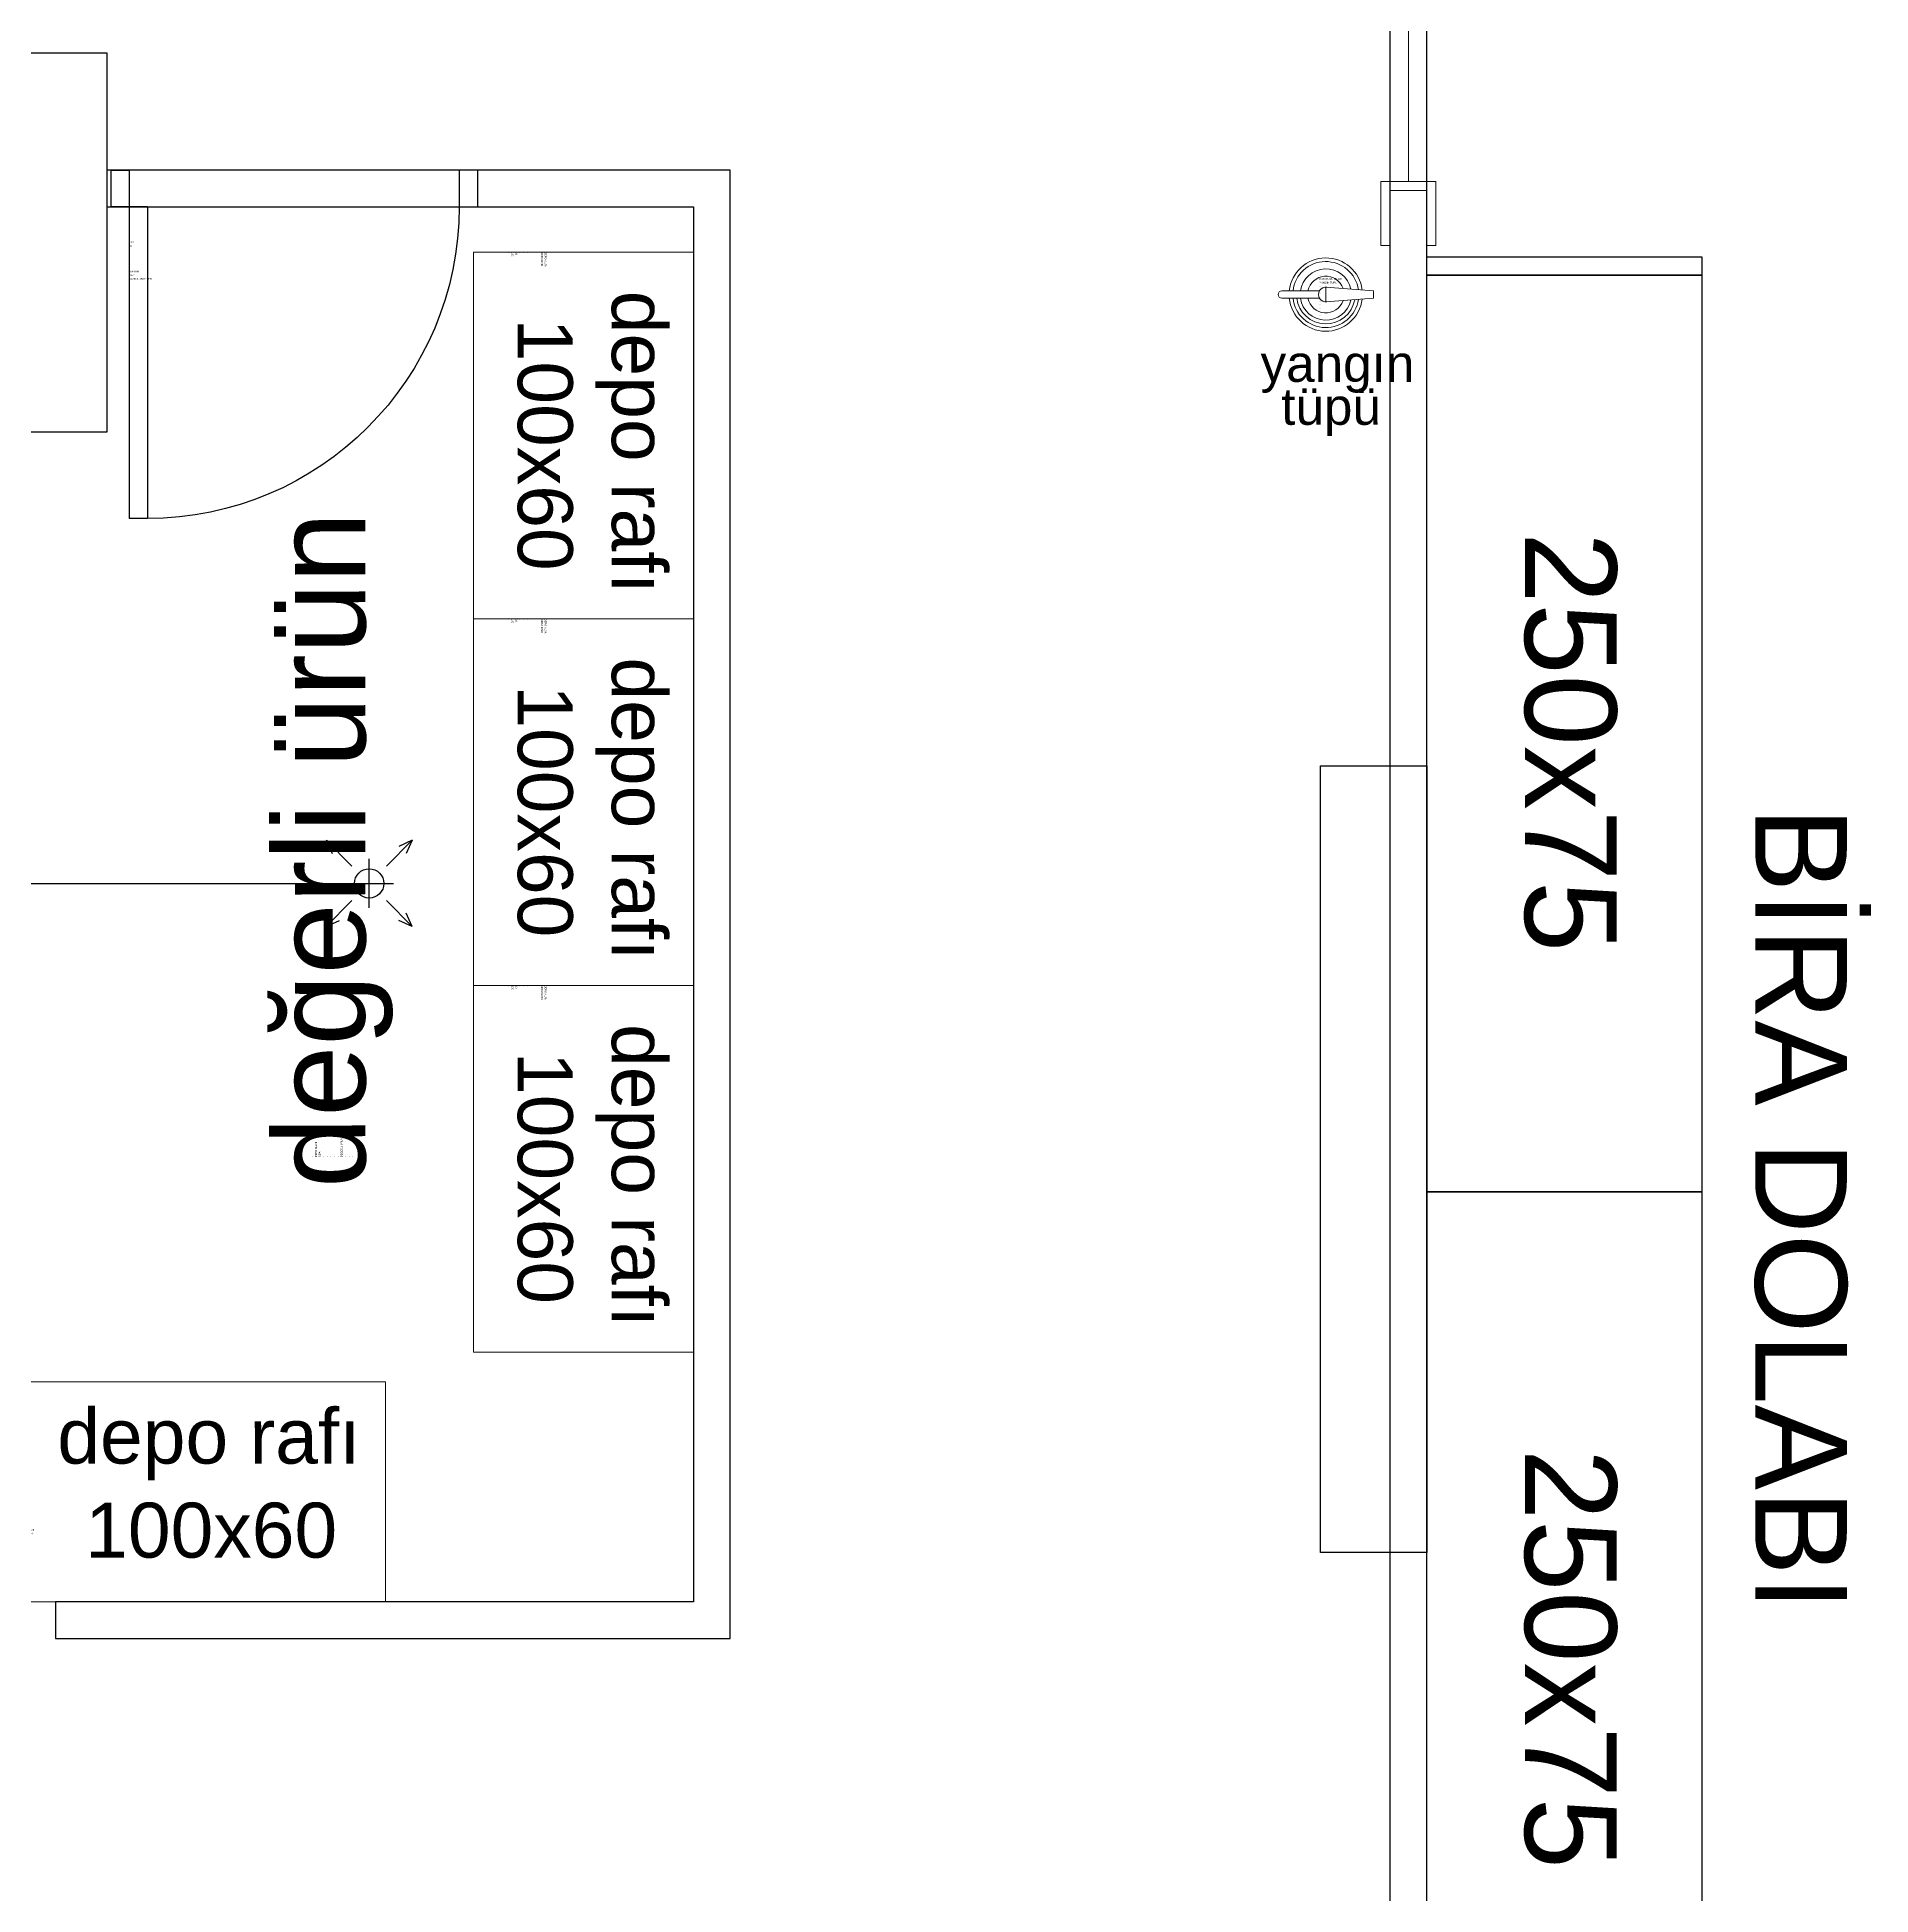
# Model space of a CAD drawing. Extents: x 2698 to 184165, y 3805 to 33846.
# Drawn here: x 161615 to 162115, y 29555 to 30062 of the extents above; entities that cross this region are included whole.
import ezdxf
from ezdxf.enums import TextEntityAlignment as Align
from ezdxf.lldxf.tags import DXFTag

# ---------------------------------------------------------------- set-up
doc = ezdxf.new("R2010")
doc.units = 0
doc.header["$LTSCALE"] = 2
doc.layers.get('0').update_dxf_attribs({"color": 252, "linetype": 'CONTINUOUS'})
doc.layers.add('_MCA-0-MIM', color=252, linetype='CONTINUOUS', lineweight=18)
doc.layers.add('text', color=252, linetype='CONTINUOUS', lineweight=13)
for name, color, linetype in [('_MCA-Y-SPRINKLER HATTI', 20, 'SPRINKLER_HATTI'), ('_MCA-Y-SPRINKLER-PENDENT', 4, 'CONTINUOUS'), ('Alçıpan', 252, 'CONTINUOUS'), ('depo tefriş', 252, 'CONTINUOUS'), ('KAPI', 252, 'CONTINUOUS'), ('Kolon', 52, 'CONTINUOUS'), ('Planogram', 252, 'CONTINUOUS'), ('şişe soğutucu', 252, 'CONTINUOUS')]:
    doc.layers.add(name, color=color, linetype=linetype)
doc.styles.add('_MCA-LT', font='txt.shx')
doc.styles.get("Standard").update_dxf_attribs({"font": 'arial.ttf'})
doc.styles.add('Text Of Place', font='swissl.ttf', dxfattribs={"height": 50})
tags = doc.linetypes.add('SPRINKLER_HATTI', pattern='A,40,-4,["SPR",_MCA-LT,S=8,R=0,X=0,Y=-4],-25.5', length=69.5).pattern_tags.tags
tags[6] = DXFTag(74, 10)

# ---------------------------------------------------------------- blocks, each defined once
blk = doc.blocks.new('Pvc Sabit Perde')
at = {"elevation": 0}
for points in [[(20379.82, -1049.02), (20364.82, -1049.02), (20364.82, -1051.52), (20382.32, -1051.52), (20382.32, -1036.52), (20364.82, -1036.52), (20364.82, -1039.02), (20379.82, -1039.02)], [(20504.82, -1039.02), (20519.82, -1039.02), (20519.82, -1036.52), (20502.32, -1036.52), (20502.32, -1051.52), (20519.82, -1051.52), (20519.82, -1049.02), (20504.82, -1049.02)]]:
    blk.add_lwpolyline(points, close=True, dxfattribs=at)
blk.add_lwpolyline([(20382.32, -1044.02), (20502.32, -1044.02)], dxfattribs=at)
at = {"layer": 'Planogram'}
for tag, p, height in [('YUKSEKLIK', (20507.19, -1036.52, 0), 0.5), ('UZUNLUK', (20508.19, -1036.52, 0), 0.5), ('DERINLIK', (20509.19, -1036.52, 0), 0.5), ('KULLANIM', (20510.19, -1036.52, 0), 0.5), ('KULLANIM_SEKLI', (20511.19, -1036.52, 0), 0.5), ('YAPI', (20512.19, -1036.52, 0), 0.5), ('KAPAK', (20513.19, -1036.52, 0), 0.5), ('ALT_TANIM', (20514.19, -1036.52, 0), 0.5), ('TANIM', (20515.19, -1036.52, 0), 0.5), ('ALT_TIP', (20516.19, -1036.52, 0), 0.5), ('TIP', (20517.19, -1036.52, 0), 0.5), ('ALAN', (20518.19, -1036.52, 0), 0.5), ('KILITLI', (20519.19, -1036.52, 0), 0.1)]:
    blk.add_attdef(tag, p, '', height=height, rotation=270, dxfattribs=at)
blk = doc.blocks.new('yangın tüpü')
blk.add_lwpolyline([(-1.73, 11), (-12, 11, 0.414214), (-13, 10), (-13, 10, 0.414214), (-12, 9), (-1.73, 9)], format="xyb")
for points in [[(0, 12), (0, 8), (13, 9), (13, 11), (0, 12)], [(0, 9), (0, 11)]]:
    blk.add_lwpolyline(points)
for radius, start, end in [(10, 7.1038, 174.2608), (9, 8.4024, 173.6206), (7, 12.1525, 171.7868), (5, 19.1058, 168.463), (2, 81.2026, 278.7974), (10, 185.7392, 352.8962), (9, 186.3794, 351.5976), (8, 187.1808, 349.9648), (7, 188.2132, 347.8475), (5, 191.537, 340.8942)]:
    blk.add_arc((0, 10), radius, start, end)
at = {"layer": 'Planogram'}
for tag, p, height in [('ALAN', (-1.73, 15), 0.5), ('KILITLI', (-1.73, 16), 0.1), ('ALT_TIP', (-1.73, 13), 0.5), ('ALT_TANIM', (-1.73, 11), 0.5), ('TIP', (-1.73, 14), 0.5), ('TANIM', (-1.73, 12), 0.5), ('KAPAK', (-1.73, 10), 0.5), ('YAPI', (-1.73, 9), 0.5), ('UZUNLUK', (-1.73, 5), 0.5), ('KULLANIM_SEKLI', (-1.73, 8), 0.5), ('KULLANIM', (-1.73, 7), 0.5), ('DERINLIK', (-1.73, 6), 0.5), ('YUKSEKLIK', (-1.73, 4), 0.5)]:
    blk.add_attdef(tag, p, '', height=height, dxfattribs=at)
blk = doc.blocks.new('kapı 90cm')
at = {"layer": 'KAPI'}
for p, q in [((5, 0), (5, 95)), ((10, 95), (5, 95)), ((10, 10), (10, 95)), ((0, 0), (0, 10)), ((10, 10), (0, 10)), ((95, 0), (95, 10)), ((95, 10), (100, 10)), ((100, 0), (100, 10)), ((0, 0), (5, 0)), ((100, 0), (95, 0))]:
    blk.add_line(p, q, dxfattribs=at)
blk.add_arc((10, 10), 85, 0, 90, dxfattribs=at)
at = {"layer": 'Planogram'}
for tag, p, height in [('ALAN', (5, 30.42), 0.5), ('KILITLI', (5, 31.42), 0.1), ('ALT_TIP', (5, 28.42), 0.5), ('ALT_TANIM', (5, 26.42), 0.5), ('TIP', (5, 29.42), 0.5), ('TANIM', (5, 27.42), 0.5), ('KAPAK', (5, 25.42), 0.5), ('YAPI', (5, 24.42), 0.5), ('UZUNLUK', (5, 20.42), 0.5), ('KULLANIM_SEKLI', (5, 23.42), 0.5), ('KULLANIM', (5, 22.42), 0.5), ('DERINLIK', (5, 21.42), 0.5), ('YUKSEKLIK', (5, 19.42), 0.5)]:
    blk.add_attdef(tag, p, '', height=height, dxfattribs=at)
blk = doc.blocks.new('değerli ürün odası')
at = {"layer": 'Planogram'}
for tag, p, height in [('KILITLI', (5.45, 15.24), 0.1), ('ALAN', (5.45, 14.24), 0.5), ('ALT_TIP', (5.45, 12.24), 0.5), ('ALT_TANIM', (5.45, 10.24), 0.5), ('TIP', (5.45, 13.24), 0.5), ('TANIM', (5.45, 11.24), 0.5), ('YAPI', (5.45, 8.24), 0.5), ('KAPAK', (5.45, 9.24), 0.5), ('KULLANIM_SEKLI', (5.45, 7.24), 0.5), ('KULLANIM', (5.45, 6.24), 0.5), ('DERINLIK', (5.45, 5.24), 0.5), ('YUKSEKLIK', (5.45, 3.24), 0.5), ('UZUNLUK', (5.45, 4.24), 0.5)]:
    blk.add_attdef(tag, p, '', height=height, dxfattribs=at)
at = {"layer": 'text', "transparency": 33554687, "style": 'Text Of Place'}
blk.add_text('değerli ürün', height=25, dxfattribs=at).set_placement((89.21, 0), align=Align.CENTER)
blk = doc.blocks.new('depo rafı 100x60')
blk.add_lwpolyline([(0, 60), (100, 60), (100, 0), (0, 0), (0, 60)])
at = {"layer": 'Planogram'}
for tag, p, height in [('ALAN', (0, 20.42), 0.5), ('KILITLI', (0, 21.42), 0.1), ('ALT_TIP', (0, 18.42), 0.5), ('ALT_TANIM', (0, 16.42), 0.5), ('TIP', (0, 19.42), 0.5), ('TANIM', (0, 17.42), 0.5), ('KAPAK', (0, 15.42), 0.5), ('YAPI', (0, 14.42), 0.5), ('UZUNLUK', (0, 10.42), 0.5), ('KULLANIM_SEKLI', (0, 13.42), 0.5), ('KULLANIM', (0, 12.42), 0.5), ('DERINLIK', (0, 11.42), 0.5), ('YUKSEKLIK', (0, 9.42), 0.5)]:
    blk.add_attdef(tag, p, '', height=height, dxfattribs=at)
at = {"layer": 'text', "style": 'Text Of Place'}
blk.add_text('depo rafı ', height=15, dxfattribs=at).set_placement((10.49, 37.73))
blk.add_text('100x60', height=15, dxfattribs=at).set_placement((52.46, 12.08), align=Align.CENTER)
blk = doc.blocks.new('ZEMİN KAT')
at = {"layer": 'Alçıpan'}
for points in [[(169410.38, 29264.53), (169410.38, 30460.53)], [(169420.38, 29264.53), (169420.38, 30460.53)]]:
    blk.add_lwpolyline(points, dxfattribs=at)
blk.add_lwpolyline([(169046.38, 29635.03), (169046.38, 29625.03), (169230.38, 29625.03), (169230.38, 30025.53), (169060.38, 30025.53), (169060.38, 30015.53), (169220.38, 30015.53), (169220.38, 29635.03)], close=True, dxfattribs=at)
at = {"layer": 'Kolon'}
for points in [[(169021.38, 29954.03), (169021.38, 30057.53), (169060.38, 30057.53), (169060.38, 29954.03)], [(169391.38, 29648.53), (169391.38, 29863.03), (169420.38, 29863.03), (169420.38, 29648.53)]]:
    blk.add_lwpolyline(points, close=True, dxfattribs=at)
at = {"layer": 'şişe soğutucu', "color": 7}
blk.add_lwpolyline([(169495.38, 30001.88), (169495.38, 29996.88), (169420.38, 29996.88), (169420.38, 30001.88)], close=True, dxfattribs=at)
at = {"layer": 'şişe soğutucu'}
for points in [[(169495.38, 29746.88), (169420.38, 29746.88), (169420.38, 29996.88), (169495.38, 29996.88)], [(169495.38, 29496.88), (169420.38, 29496.88), (169420.38, 29746.88), (169495.38, 29746.88)]]:
    blk.add_lwpolyline(points, close=True, dxfattribs=at)
for name, p, rotation, values in [('Pvc Sabit Perde', (168371.36, 9640.11, 0), 90, {'ALAN': '-', 'KILITLI': 'H', 'YUKSEKLIK': '210', 'UZUNLUK': '120', 'DERINLIK': '-', 'KULLANIM': '-', 'KULLANIM_SEKLI': '-', 'YAPI': '-', 'KAPAK': '-', 'ALT_TANIM': '-', 'TANIM': '-', 'ALT_TIP': 'KAPI', 'TIP': 'KARMA UNITELER'}), ('depo rafı 100x60', (169160.38, 30003.11), 270, {'ALAN': '-', 'KILITLI': 'H', 'YUKSEKLIK': '-', 'UZUNLUK': '100', 'DERINLIK': '60', 'KULLANIM': '-', 'KULLANIM_SEKLI': '-', 'YAPI': '-', 'KAPAK': '-', 'ALT_TANIM': '-', 'TANIM': '-', 'ALT_TIP': 'DEPO RAFI', 'TIP': 'DEPO ALANI'}), ('değerli ürün odası', (169130.91, 29750.9), 90, {'ALAN': '-', 'KILITLI': 'H', 'YUKSEKLIK': '-', 'UZUNLUK': '-', 'DERINLIK': '-', 'KULLANIM': 'DEGERLI URUN', 'KULLANIM_SEKLI': '-', 'YAPI': '-', 'KAPAK': '-', 'ALT_TANIM': '-', 'TANIM': '-', 'ALT_TIP': 'ODA', 'TIP': 'DEPO ALANI'}), ('depo rafı 100x60', (169160.38, 29903.11), 270, {'ALAN': '-', 'KILITLI': 'H', 'YUKSEKLIK': '-', 'UZUNLUK': '100', 'DERINLIK': '60', 'KULLANIM': '-', 'KULLANIM_SEKLI': '-', 'YAPI': '-', 'KAPAK': '-', 'ALT_TANIM': '-', 'TANIM': '-', 'ALT_TIP': 'DEPO RAFI', 'TIP': 'DEPO ALANI'}), ('depo rafı 100x60', (169160.38, 29803.11), 270, {'ALAN': '-', 'KILITLI': 'H', 'YUKSEKLIK': '-', 'UZUNLUK': '100', 'DERINLIK': '60', 'KULLANIM': '-', 'KULLANIM_SEKLI': '-', 'YAPI': '-', 'KAPAK': '-', 'ALT_TANIM': '-', 'TANIM': '-', 'ALT_TIP': 'DEPO RAFI', 'TIP': 'DEPO ALANI'})]:
    blk.add_blockref(name, p, dxfattribs=dict(rotation=rotation)).add_auto_attribs(values)
for name, p, values in [('yangın tüpü', (169392.84, 29981.58), {'ALAN': '-', 'KILITLI': 'H', 'YUKSEKLIK': '-', 'UZUNLUK': '-', 'DERINLIK': '-', 'KULLANIM': '-', 'KULLANIM_SEKLI': '-', 'YAPI': '-', 'KAPAK': '-', 'ALT_TANIM': '-', 'TANIM': '-', 'ALT_TIP': 'YANGIN TUPU', 'TIP': 'KARMA UNITELER'}), ('depo rafı 100x60', (169036.38, 29635.03), {'ALAN': '-', 'KILITLI': 'H', 'YUKSEKLIK': '-', 'UZUNLUK': '100', 'DERINLIK': '60', 'KULLANIM': '-', 'KULLANIM_SEKLI': '-', 'YAPI': '-', 'KAPAK': '-', 'ALT_TANIM': '-', 'TANIM': '-', 'ALT_TIP': 'DEPO RAFI', 'TIP': 'DEPO ALANI'})]:
    blk.add_blockref(name, p).add_auto_attribs(values)
at = {"layer": 'depo tefriş'}
ref = blk.add_blockref('kapı 90cm', (169061.49, 30025.53), dxfattribs=dict(at, xscale=-1, rotation=180))
ref.add_attrib('ALAN', '-', (169066.49, 29995.05), dxfattribs={"layer": 'Planogram', "height": 0.5})
ref.add_attrib('KILITLI', 'H', (169066.49, 29994.02), dxfattribs={"layer": 'Planogram', "height": 0.1})
ref.add_attrib('YUKSEKLIK', '210', (169066.49, 30005.62), dxfattribs={"layer": 'Planogram', "height": 0.5})
ref.add_attrib('UZUNLUK', '94', (169066.49, 30004.62), dxfattribs={"layer": 'Planogram', "height": 0.5})
ref.add_attrib('DERINLIK', '-', (169066.49, 30004.05), dxfattribs={"layer": 'Planogram', "height": 0.5})
ref.add_attrib('KULLANIM', '-', (169066.49, 30003.05), dxfattribs={"layer": 'Planogram', "height": 0.5})
ref.add_attrib('KULLANIM_SEKLI', '-', (169066.49, 30002.05), dxfattribs={"layer": 'Planogram', "height": 0.5})
ref.add_attrib('YAPI', '-', (169066.49, 30001.05), dxfattribs={"layer": 'Planogram', "height": 0.5})
ref.add_attrib('KAPAK', '-', (169066.49, 30000.05), dxfattribs={"layer": 'Planogram', "height": 0.5})
ref.add_attrib('ALT_TANIM', '-', (169066.49, 29999.05), dxfattribs={"layer": 'Planogram', "height": 0.5})
ref.add_attrib('TANIM', 'MANUEL', (169066.49, 29997.62), dxfattribs={"layer": 'Planogram', "height": 0.5})
ref.add_attrib('ALT_TIP', 'KAPI', (169066.49, 29996.62), dxfattribs={"layer": 'Planogram', "height": 0.5})
ref.add_attrib('TIP', 'KARMA UNITELER', (169066.49, 29995.62), dxfattribs={"layer": 'Planogram', "height": 0.5})
at = {"style": 'Text Of Place'}
for s, p in [('yangın', (169375.05, 29967.77)), ('tüpü', (169380.67, 29956.06))]:
    blk.add_text(s, height=10, dxfattribs=at).set_placement(p)
for p in [(169447.14, 29926.79), (169447.14, 29676.79)]:
    blk.add_text('250x75', height=25, rotation=270, dxfattribs=at).set_placement(p)
blk.add_text('BİRA DOLABI', height=25, rotation=270, dxfattribs=at).set_placement((169509.96, 29742.22), align=Align.CENTER)
for tag, p in [('PLN_ID', (172923.07, 31560.21)), ('FORMAT', (174194.75, 31176.9)), ('UNITE_SAYISI', (174194.95, 31176.65)), ('GRUP', (174195.11, 31176.44)), ('PLANOGRAM_ADI', (174195.28, 31176.24)), ('PLN_ID', (173932.96, 31088.8)), ('FORMAT', (173764.03, 30846.27)), ('UNITE_SAYISI', (173764.22, 30846.03)), ('GRUP', (173764.39, 30845.81)), ('PLANOGRAM_ADI', (173764.55, 30845.61)), ('PLN_ID', (173765.43, 30824.23)), ('PLN_ID', (173999.9, 30002.66)), ('FORMAT', (170580.58, 29917.48)), ('UNITE_SAYISI', (170580.78, 29917.24)), ('GRUP', (170580.94, 29917.03)), ('PLANOGRAM_ADI', (170581.11, 29916.83)), ('PLN_ID', (170581.99, 29895.45)), ('FORMAT', (169488.77, 29510.59)), ('UNITE_SAYISI', (169488.97, 29510.35)), ('GRUP', (169489.13, 29510.13)), ('PLANOGRAM_ADI', (169489.3, 29509.94)), ('PLN_ID', (169490.17, 29488.55)), ('FORMAT', (173143.41, 29324.4)), ('UNITE_SAYISI', (173143.61, 29324.16)), ('GRUP', (173143.77, 29323.95)), ('PLANOGRAM_ADI', (173143.94, 29323.75)), ('PLN_ID', (173144.81, 29302.36))]:
    blk.add_attdef(tag, p, '', height=0.162, rotation=35.4182)
at = {"color": 252}
for tag, p in [('FORMAT', (173517.63, 30361.88)), ('UNITE_SAYISI', (173517.82, 30361.64)), ('GRUP', (173517.99, 30361.43)), ('PLANOGRAM_ADI', (173518.15, 30361.23)), ('PLN_ID', (173519.03, 30339.85)), ('FORMAT', (174014.71, 29571.22)), ('UNITE_SAYISI', (174014.9, 29570.97)), ('GRUP', (174015.07, 29570.76)), ('PLANOGRAM_ADI', (174015.23, 29570.56)), ('PLN_ID', (174016.11, 29549.18))]:
    blk.add_attdef(tag, p, '', height=0.162, rotation=35.4182, dxfattribs=at)
at = {"layer": 'Planogram'}
for tag, p, height, rotation in [('KULLANIM_SEKLI', (172905.05, 31695.57), 0.5, 180), ('YUKSEKLIK', (172905.05, 31699.57), 0.5, 180), ('KULLANIM', (172905.05, 31696.57), 0.5, 180), ('UZUNLUK', (172905.05, 31698.57), 0.5, 180), ('DERINLIK', (172905.05, 31697.57), 0.5, 180), ('KULLANIM_SEKLI', (173410.05, 31695.57), 0.5, 180), ('YUKSEKLIK', (173410.05, 31699.57), 0.5, 180), ('KULLANIM', (173410.05, 31696.57), 0.5, 180), ('UZUNLUK', (173410.05, 31698.57), 0.5, 180), ('DERINLIK', (173410.05, 31697.57), 0.5, 180), ('ALT_TANIM', (172905.05, 31692.57), 0.5, 180), ('ALT_TIP', (172905.05, 31690.57), 0.5, 180), ('KAPAK', (172905.05, 31693.57), 0.5, 180), ('TANIM', (172905.05, 31691.57), 0.5, 180), ('YAPI', (172905.05, 31694.57), 0.5, 180), ('ALT_TANIM', (173410.05, 31692.57), 0.5, 180), ('ALT_TIP', (173410.05, 31690.57), 0.5, 180), ('KAPAK', (173410.05, 31693.57), 0.5, 180), ('TANIM', (173410.05, 31691.57), 0.5, 180), ('YAPI', (173410.05, 31694.57), 0.5, 180), ('ALAN', (172905.05, 31688.57), 0.5, 180), ('TIP', (172905.05, 31689.57), 0.5, 180), ('KILITLI', (172905.05, 31687.57), 0.1, 180), ('ALAN', (173410.05, 31688.57), 0.5, 180), ('TIP', (173410.05, 31689.57), 0.5, 180), ('KILITLI', (173410.05, 31687.57), 0.1, 180), ('YUKSEKLIK', (173413.39, 31616), 0.5, 270), ('UZUNLUK', (173414.39, 31616), 0.5, 270), ('DERINLIK', (173415.39, 31616), 0.5, 270), ('KULLANIM', (173416.39, 31616), 0.5, 270), ('KULLANIM_SEKLI', (173417.39, 31616), 0.5, 270), ('YAPI', (173418.39, 31616), 0.5, 270), ('KAPAK', (173419.39, 31616), 0.5, 270), ('ALT_TANIM', (173420.39, 31616), 0.5, 270), ('TANIM', (173421.39, 31616), 0.5, 270), ('ALT_TIP', (173422.39, 31616), 0.5, 270), ('TIP', (173423.39, 31616), 0.5, 270), ('ALAN', (173424.39, 31616), 0.5, 270), ('KILITLI', (173425.39, 31616), 0.1, 270), ('YUKSEKLIK', (173511.98, 31599.42), 0.5, 180), ('YUKSEKLIK', (174141.98, 31599.42), 0.5, 180), ('KULLANIM_SEKLI', (173511.98, 31595.42), 0.5, 180), ('KULLANIM', (173511.98, 31596.42), 0.5, 180), ('UZUNLUK', (173511.98, 31598.42), 0.5, 180), ('DERINLIK', (173511.98, 31597.42), 0.5, 180), ('YAPI', (173511.98, 31594.42), 0.5, 180), ('KULLANIM_SEKLI', (174141.98, 31595.42), 0.5, 180), ('KULLANIM', (174141.98, 31596.42), 0.5, 180), ('UZUNLUK', (174141.98, 31598.42), 0.5, 180), ('DERINLIK', (174141.98, 31597.42), 0.5, 180), ('YAPI', (174141.98, 31594.42), 0.5, 180), ('ALT_TANIM', (173511.98, 31592.42), 0.5, 180), ('ALT_TIP', (173511.98, 31590.42), 0.5, 180), ('KAPAK', (173511.98, 31593.42), 0.5, 180), ('TANIM', (173511.98, 31591.42), 0.5, 180), ('TIP', (173511.98, 31589.42), 0.5, 180), ('ALT_TANIM', (174141.98, 31592.42), 0.5, 180), ('ALT_TIP', (174141.98, 31590.42), 0.5, 180), ('KAPAK', (174141.98, 31593.42), 0.5, 180), ('TANIM', (174141.98, 31591.42), 0.5, 180), ('TIP', (174141.98, 31589.42), 0.5, 180), ('ALAN', (173511.98, 31588.42), 0.5, 180), ('KILITLI', (173511.98, 31587.42), 0.1, 180), ('ALAN', (174141.98, 31588.42), 0.5, 180), ('KILITLI', (174141.98, 31587.42), 0.1, 180), ('YUKSEKLIK', (173413.39, 31517), 0.5, 270), ('UZUNLUK', (173414.39, 31517), 0.5, 270), ('DERINLIK', (173415.39, 31517), 0.5, 270), ('KULLANIM', (173416.39, 31517), 0.5, 270), ('KULLANIM_SEKLI', (173417.39, 31517), 0.5, 270), ('YAPI', (173418.39, 31517), 0.5, 270), ('KAPAK', (173419.39, 31517), 0.5, 270), ('ALT_TANIM', (173420.39, 31517), 0.5, 270), ('TANIM', (173421.39, 31517), 0.5, 270), ('ALT_TIP', (173422.39, 31517), 0.5, 270), ('TIP', (173423.39, 31517), 0.5, 270), ('ALAN', (173424.39, 31517), 0.5, 270), ('KILITLI', (173425.39, 31517), 0.1, 270), ('YUKSEKLIK', (174167.32, 31514.11), 0.5, 270), ('UZUNLUK', (174168.32, 31514.11), 0.5, 270), ('DERINLIK', (174169.32, 31514.11), 0.5, 270), ('KULLANIM', (174170.32, 31514.11), 0.5, 270), ('KULLANIM_SEKLI', (174171.32, 31514.11), 0.5, 270), ('YAPI', (174172.32, 31514.11), 0.5, 270), ('KAPAK', (174173.32, 31514.11), 0.5, 270), ('ALT_TANIM', (174174.32, 31514.11), 0.5, 270), ('TANIM', (174175.32, 31514.11), 0.5, 270), ('ALT_TIP', (174176.32, 31514.11), 0.5, 270), ('TIP', (174177.32, 31514.11), 0.5, 270), ('ALAN', (174178.32, 31514.11), 0.5, 270), ('KILITLI', (174179.32, 31514.11), 0.1, 270), ('KULLANIM_SEKLI', (174251.9, 31259.11), 0.5, 90), ('KILITLI', (174243.9, 31259.11), 0.1, 90), ('ALAN', (174244.9, 31259.11), 0.5, 90), ('TIP', (174245.9, 31259.11), 0.5, 90), ('ALT_TIP', (174246.9, 31259.11), 0.5, 90), ('TANIM', (174247.9, 31259.11), 0.5, 90), ('ALT_TANIM', (174248.9, 31259.11), 0.5, 90), ('KAPAK', (174249.9, 31259.11), 0.5, 90), ('YAPI', (174250.9, 31259.11), 0.5, 90), ('KULLANIM', (174252.9, 31259.11), 0.5, 90), ('DERINLIK', (174253.9, 31259.11), 0.5, 90), ('UZUNLUK', (174254.9, 31259.11), 0.5, 90), ('YUKSEKLIK', (174255.9, 31259.11), 0.5, 90), ('ALAN', (173985.31, 30934.24), 0.5, 90), ('TIP', (173986.31, 30934.24), 0.5, 90), ('ALT_TIP', (173987.31, 30934.24), 0.5, 90), ('TANIM', (173988.31, 30934.24), 0.5, 90), ('ALT_TANIM', (173989.31, 30934.24), 0.5, 90), ('KAPAK', (173990.31, 30934.24), 0.5, 90), ('YAPI', (173991.31, 30934.24), 0.5, 90), ('KULLANIM_SEKLI', (173992.31, 30934.24), 0.5, 90), ('KULLANIM', (173993.31, 30934.24), 0.5, 90), ('DERINLIK', (173994.31, 30934.24), 0.5, 90), ('UZUNLUK', (173995.31, 30934.24), 0.5, 90), ('YUKSEKLIK', (173996.31, 30934.24), 0.5, 90), ('YUKSEKLIK', (173907.74, 30934.24), 0.5, 270), ('UZUNLUK', (173908.74, 30934.24), 0.5, 270), ('DERINLIK', (173909.74, 30934.24), 0.5, 270), ('KULLANIM', (173910.74, 30934.24), 0.5, 270), ('KULLANIM_SEKLI', (173911.74, 30934.24), 0.5, 270), ('YAPI', (173912.74, 30934.24), 0.5, 270), ('KAPAK', (173913.74, 30934.24), 0.5, 270), ('ALT_TANIM', (173914.74, 30934.24), 0.5, 270), ('TANIM', (173915.74, 30934.24), 0.5, 270), ('ALT_TIP', (173916.74, 30934.24), 0.5, 270), ('TIP', (173917.74, 30934.24), 0.5, 270), ('ALAN', (173918.74, 30934.24), 0.5, 270), ('KILITLI', (173919.74, 30934.24), 0.1, 270), ('KILITLI', (173984.31, 30934.24), 0.1, 90), ('YUKSEKLIK', (169421.81, 30001.88), 0.5, 270), ('UZUNLUK', (169422.81, 30001.88), 0.5, 270), ('DERINLIK', (169423.81, 30001.88), 0.5, 270), ('KULLANIM', (169424.81, 30001.88), 0.5, 270), ('KULLANIM_SEKLI', (169425.81, 30001.88), 0.5, 270), ('YAPI', (169426.81, 30001.88), 0.5, 270), ('KAPAK', (169427.81, 30001.88), 0.5, 270), ('ALT_TANIM', (169428.81, 30001.88), 0.5, 270), ('TANIM', (169429.81, 30001.88), 0.5, 270), ('ALT_TIP', (169430.81, 30001.88), 0.5, 270), ('TIP', (169431.81, 30001.88), 0.5, 270), ('ALAN', (169432.81, 30001.88), 0.5, 270), ('KILITLI', (169433.81, 30001.88), 0.1, 270), ('YUKSEKLIK', (169420.38, 29996.88), 0.5, 270), ('UZUNLUK', (169421.38, 29996.88), 0.5, 270), ('DERINLIK', (169422.38, 29996.88), 0.5, 270), ('KULLANIM', (169423.38, 29996.88), 0.5, 270), ('KULLANIM_SEKLI', (169424.38, 29996.88), 0.5, 270), ('YAPI', (169425.38, 29996.88), 0.5, 270), ('KAPAK', (169426.38, 29996.88), 0.5, 270), ('ALT_TANIM', (169427.38, 29996.88), 0.5, 270), ('TANIM', (169428.38, 29996.88), 0.5, 270), ('ALT_TIP', (169429.38, 29996.88), 0.5, 270), ('TIP', (169430.38, 29996.88), 0.5, 270), ('ALAN', (169431.38, 29996.88), 0.5, 270), ('KILITLI', (169432.38, 29996.88), 0.1, 270), ('YUKSEKLIK', (169420.38, 29746.88), 0.5, 270), ('UZUNLUK', (169421.38, 29746.88), 0.5, 270), ('DERINLIK', (169422.38, 29746.88), 0.5, 270), ('KULLANIM', (169423.38, 29746.88), 0.5, 270), ('KULLANIM_SEKLI', (169424.38, 29746.88), 0.5, 270), ('YAPI', (169425.38, 29746.88), 0.5, 270), ('KAPAK', (169426.38, 29746.88), 0.5, 270), ('ALT_TANIM', (169427.38, 29746.88), 0.5, 270), ('TANIM', (169428.38, 29746.88), 0.5, 270), ('ALT_TIP', (169429.38, 29746.88), 0.5, 270), ('TIP', (169430.38, 29746.88), 0.5, 270), ('ALAN', (169431.38, 29746.88), 0.5, 270), ('KILITLI', (169432.38, 29746.88), 0.1, 270), ('YUKSEKLIK', (169421.81, 29496.88), 0.5, 270), ('UZUNLUK', (169422.81, 29496.88), 0.5, 270), ('DERINLIK', (169423.81, 29496.88), 0.5, 270), ('KULLANIM', (169424.81, 29496.88), 0.5, 270), ('KULLANIM_SEKLI', (169425.81, 29496.88), 0.5, 270), ('YAPI', (169426.81, 29496.88), 0.5, 270), ('KAPAK', (169427.81, 29496.88), 0.5, 270), ('ALT_TANIM', (169428.81, 29496.88), 0.5, 270), ('TANIM', (169429.81, 29496.88), 0.5, 270), ('ALT_TIP', (169430.81, 29496.88), 0.5, 270), ('TIP', (169431.81, 29496.88), 0.5, 270), ('ALAN', (169432.81, 29496.88), 0.5, 270), ('KILITLI', (169433.81, 29496.88), 0.1, 270)]:
    blk.add_attdef(tag, p, '', height=height, rotation=rotation, dxfattribs=at)
for tag, p, height in [('KILITLI', (173511.98, 31522.85), 0.1), ('ALAN', (173761.98, 31526.63), 0.5), ('ALT_TIP', (173761.98, 31524.63), 0.5), ('ALT_TANIM', (173761.98, 31522.63), 0.5), ('KILITLI', (173761.98, 31527.63), 0.1), ('TIP', (173761.98, 31525.63), 0.5), ('TANIM', (173761.98, 31523.63), 0.5), ('ALAN', (173511.98, 31521.85), 0.5), ('ALT_TIP', (173511.98, 31519.85), 0.5), ('ALT_TANIM', (173511.98, 31517.85), 0.5), ('TIP', (173511.98, 31520.85), 0.5), ('TANIM', (173511.98, 31518.85), 0.5), ('YAPI', (173761.98, 31520.63), 0.5), ('KAPAK', (173761.98, 31521.63), 0.5), ('KULLANIM_SEKLI', (173761.98, 31519.63), 0.5), ('KULLANIM', (173761.98, 31518.63), 0.5), ('DERINLIK', (173761.98, 31517.63), 0.5), ('YAPI', (173511.98, 31515.85), 0.5), ('KAPAK', (173511.98, 31516.85), 0.5), ('KULLANIM_SEKLI', (173511.98, 31514.85), 0.5), ('KULLANIM', (173511.98, 31513.85), 0.5), ('DERINLIK', (173511.98, 31512.85), 0.5), ('YUKSEKLIK', (173761.98, 31515.63), 0.5), ('UZUNLUK', (173761.98, 31516.63), 0.5), ('YUKSEKLIK', (173511.98, 31510.85), 0.5), ('UZUNLUK', (173511.98, 31511.85), 0.5), ('ALAN', (173279.27, 29266.91), 0.5), ('ALT_TIP', (173279.27, 29264.91), 0.5), ('ALT_TANIM', (173279.27, 29262.91), 0.5), ('KILITLI', (173279.27, 29267.91), 0.1), ('TIP', (173279.27, 29265.91), 0.5), ('TANIM', (173279.27, 29263.91), 0.5), ('YAPI', (173279.27, 29260.91), 0.5), ('KAPAK', (173279.27, 29261.91), 0.5), ('KULLANIM_SEKLI', (173279.27, 29259.91), 0.5), ('KULLANIM', (173279.27, 29258.91), 0.5), ('DERINLIK', (173279.27, 29257.91), 0.5), ('YUKSEKLIK', (173279.27, 29255.91), 0.5), ('UZUNLUK', (173279.27, 29256.91), 0.5)]:
    blk.add_attdef(tag, p, '', height=height, dxfattribs=at)
at = {"layer": 'Planogram', "color": 252}
for tag, p, height in [('ALAN', (173023.25, 31229.96), 0.5), ('KILITLI', (173023.25, 31230.96), 0.1), ('TIP', (173023.25, 31228.96), 0.5), ('ALAN', (173383.38, 31229.96), 0.5), ('KILITLI', (173383.38, 31230.96), 0.1), ('TIP', (173383.38, 31228.96), 0.5), ('ALT_TIP', (173023.25, 31227.96), 0.5), ('ALT_TANIM', (173023.25, 31225.96), 0.5), ('TANIM', (173023.25, 31226.96), 0.5), ('YAPI', (173023.25, 31223.96), 0.5), ('KAPAK', (173023.25, 31224.96), 0.5), ('ALT_TIP', (173383.38, 31227.96), 0.5), ('ALT_TANIM', (173383.38, 31225.96), 0.5), ('YAPI', (173383.38, 31223.96), 0.5), ('TANIM', (173383.38, 31226.96), 0.5), ('KAPAK', (173383.38, 31224.96), 0.5), ('YUKSEKLIK', (173023.25, 31218.96), 0.5), ('KULLANIM_SEKLI', (173023.25, 31222.96), 0.5), ('KULLANIM', (173023.25, 31221.96), 0.5), ('DERINLIK', (173023.25, 31220.96), 0.5), ('UZUNLUK', (173023.25, 31219.96), 0.5), ('YUKSEKLIK', (173383.38, 31218.96), 0.5), ('UZUNLUK', (173383.38, 31219.96), 0.5), ('KULLANIM_SEKLI', (173383.38, 31222.96), 0.5), ('KULLANIM', (173383.38, 31221.96), 0.5), ('DERINLIK', (173383.38, 31220.96), 0.5), ('ALAN', (173023.25, 30403.96), 0.5), ('KILITLI', (173023.25, 30404.96), 0.1), ('TIP', (173023.25, 30402.96), 0.5), ('ALT_TIP', (173023.25, 30401.96), 0.5), ('ALT_TANIM', (173023.25, 30399.96), 0.5), ('TANIM', (173023.25, 30400.96), 0.5), ('YAPI', (173023.25, 30397.96), 0.5), ('KAPAK', (173023.25, 30398.96), 0.5), ('YUKSEKLIK', (173023.25, 30392.96), 0.5), ('KULLANIM_SEKLI', (173023.25, 30396.96), 0.5), ('KULLANIM', (173023.25, 30395.96), 0.5), ('DERINLIK', (173023.25, 30394.96), 0.5), ('UZUNLUK', (173023.25, 30393.96), 0.5), ('ALAN', (173385.25, 30353.96), 0.5), ('ALT_TIP', (173385.25, 30351.96), 0.5), ('KILITLI', (173385.25, 30354.96), 0.1), ('TIP', (173385.25, 30352.96), 0.5), ('ALT_TANIM', (173385.25, 30349.96), 0.5), ('TANIM', (173385.25, 30350.96), 0.5), ('YAPI', (173385.25, 30347.96), 0.5), ('KAPAK', (173385.25, 30348.96), 0.5), ('KULLANIM_SEKLI', (173385.25, 30346.96), 0.5), ('YUKSEKLIK', (173385.25, 30342.96), 0.5), ('KULLANIM', (173385.25, 30345.96), 0.5), ('DERINLIK', (173385.25, 30344.96), 0.5), ('UZUNLUK', (173385.25, 30343.96), 0.5)]:
    blk.add_attdef(tag, p, '', height=height, dxfattribs=at)
for tag, p, height, rotation in [('YUKSEKLIK', (173386.68, 31217.53), 0.5, 270), ('UZUNLUK', (173387.68, 31217.53), 0.5, 270), ('DERINLIK', (173388.68, 31217.53), 0.5, 270), ('KULLANIM', (173389.68, 31217.53), 0.5, 270), ('KULLANIM_SEKLI', (173390.68, 31217.53), 0.5, 270), ('YAPI', (173391.68, 31217.53), 0.5, 270), ('KAPAK', (173392.68, 31217.53), 0.5, 270), ('ALT_TANIM', (173393.68, 31217.53), 0.5, 270), ('TANIM', (173394.68, 31217.53), 0.5, 270), ('ALT_TIP', (173395.68, 31217.53), 0.5, 270), ('TIP', (173396.68, 31217.53), 0.5, 270), ('ALAN', (173397.68, 31217.53), 0.5, 270), ('KILITLI', (173398.68, 31217.53), 0.1, 270), ('KULLANIM_SEKLI', (173103.83, 31032.53), 0.5, 90), ('YUKSEKLIK', (173107.83, 31032.53), 0.5, 90), ('KULLANIM_SEKLI', (173202.83, 31032.53), 0.5, 90), ('YUKSEKLIK', (173206.83, 31032.53), 0.5, 90), ('KILITLI', (173095.83, 31032.53), 0.1, 90), ('ALAN', (173096.83, 31032.53), 0.5, 90), ('TIP', (173097.83, 31032.53), 0.5, 90), ('ALT_TIP', (173098.83, 31032.53), 0.5, 90), ('TANIM', (173099.83, 31032.53), 0.5, 90), ('ALT_TANIM', (173100.83, 31032.53), 0.5, 90), ('KAPAK', (173101.83, 31032.53), 0.5, 90), ('YAPI', (173102.83, 31032.53), 0.5, 90), ('KULLANIM', (173104.83, 31032.53), 0.5, 90), ('DERINLIK', (173105.83, 31032.53), 0.5, 90), ('UZUNLUK', (173106.83, 31032.53), 0.5, 90), ('KILITLI', (173194.83, 31032.53), 0.1, 90), ('ALAN', (173195.83, 31032.53), 0.5, 90), ('TIP', (173196.83, 31032.53), 0.5, 90), ('ALT_TIP', (173197.83, 31032.53), 0.5, 90), ('TANIM', (173198.83, 31032.53), 0.5, 90), ('ALT_TANIM', (173199.83, 31032.53), 0.5, 90), ('KAPAK', (173200.83, 31032.53), 0.5, 90), ('YAPI', (173201.83, 31032.53), 0.5, 90), ('KULLANIM', (173203.83, 31032.53), 0.5, 90), ('DERINLIK', (173204.83, 31032.53), 0.5, 90), ('UZUNLUK', (173205.83, 31032.53), 0.5, 90), ('YUKSEKLIK', (173386.68, 31007.53), 0.5, 270), ('UZUNLUK', (173387.68, 31007.53), 0.5, 270), ('DERINLIK', (173388.68, 31007.53), 0.5, 270), ('KULLANIM', (173389.68, 31007.53), 0.5, 270), ('KULLANIM_SEKLI', (173390.68, 31007.53), 0.5, 270), ('YAPI', (173391.68, 31007.53), 0.5, 270), ('KAPAK', (173392.68, 31007.53), 0.5, 270), ('ALT_TANIM', (173393.68, 31007.53), 0.5, 270), ('TANIM', (173394.68, 31007.53), 0.5, 270), ('ALT_TIP', (173395.68, 31007.53), 0.5, 270), ('TIP', (173396.68, 31007.53), 0.5, 270), ('ALAN', (173397.68, 31007.53), 0.5, 270), ('KILITLI', (173398.68, 31007.53), 0.1, 270), ('KULLANIM_SEKLI', (173564.83, 30868.53), 0.5, 90), ('ALAN', (173557.83, 30868.53), 0.5, 90), ('TIP', (173558.83, 30868.53), 0.5, 90), ('ALT_TIP', (173559.83, 30868.53), 0.5, 90), ('TANIM', (173560.83, 30868.53), 0.5, 90), ('ALT_TANIM', (173561.83, 30868.53), 0.5, 90), ('KAPAK', (173562.83, 30868.53), 0.5, 90), ('YAPI', (173563.83, 30868.53), 0.5, 90), ('KULLANIM', (173565.83, 30868.53), 0.5, 90), ('DERINLIK', (173566.83, 30868.53), 0.5, 90), ('UZUNLUK', (173567.83, 30868.53), 0.5, 90), ('YUKSEKLIK', (173568.83, 30868.53), 0.5, 90), ('YUKSEKLIK', (173485.68, 30868.53), 0.5, 270), ('UZUNLUK', (173486.68, 30868.53), 0.5, 270), ('DERINLIK', (173487.68, 30868.53), 0.5, 270), ('KULLANIM', (173488.68, 30868.53), 0.5, 270), ('KULLANIM_SEKLI', (173489.68, 30868.53), 0.5, 270), ('YAPI', (173490.68, 30868.53), 0.5, 270), ('KAPAK', (173491.68, 30868.53), 0.5, 270), ('ALT_TANIM', (173492.68, 30868.53), 0.5, 270), ('TANIM', (173493.68, 30868.53), 0.5, 270), ('ALT_TIP', (173494.68, 30868.53), 0.5, 270), ('TIP', (173495.68, 30868.53), 0.5, 270), ('ALAN', (173496.68, 30868.53), 0.5, 270), ('KILITLI', (173497.68, 30868.53), 0.1, 270), ('KILITLI', (173556.83, 30868.53), 0.1, 90), ('ALAN', (173096.83, 30847.53), 0.5, 90), ('ALT_TIP', (173098.83, 30847.53), 0.5, 90), ('TANIM', (173099.83, 30847.53), 0.5, 90), ('ALT_TANIM', (173100.83, 30847.53), 0.5, 90), ('KAPAK', (173101.83, 30847.53), 0.5, 90), ('YAPI', (173102.83, 30847.53), 0.5, 90), ('KULLANIM_SEKLI', (173103.83, 30847.53), 0.5, 90), ('KULLANIM', (173104.83, 30847.53), 0.5, 90), ('DERINLIK', (173105.83, 30847.53), 0.5, 90), ('UZUNLUK', (173106.83, 30847.53), 0.5, 90), ('YUKSEKLIK', (173107.83, 30847.53), 0.5, 90), ('ALAN', (173195.83, 30847.53), 0.5, 90), ('ALT_TIP', (173197.83, 30847.53), 0.5, 90), ('TANIM', (173198.83, 30847.53), 0.5, 90), ('ALT_TANIM', (173199.83, 30847.53), 0.5, 90), ('KAPAK', (173200.83, 30847.53), 0.5, 90), ('YAPI', (173201.83, 30847.53), 0.5, 90), ('KULLANIM_SEKLI', (173202.83, 30847.53), 0.5, 90), ('KULLANIM', (173203.83, 30847.53), 0.5, 90), ('DERINLIK', (173204.83, 30847.53), 0.5, 90), ('UZUNLUK', (173205.83, 30847.53), 0.5, 90), ('YUKSEKLIK', (173206.83, 30847.53), 0.5, 90), ('KILITLI', (173095.83, 30847.53), 0.1, 90), ('TIP', (173097.83, 30847.53), 0.5, 90), ('KILITLI', (173194.83, 30847.53), 0.1, 90), ('TIP', (173196.83, 30847.53), 0.5, 90), ('KULLANIM_SEKLI', (173103.83, 30662.53), 0.5, 90), ('KULLANIM_SEKLI', (173202.83, 30662.53), 0.5, 90), ('KILITLI', (173095.83, 30662.53), 0.1, 90), ('ALAN', (173096.83, 30662.53), 0.5, 90), ('TIP', (173097.83, 30662.53), 0.5, 90), ('ALT_TIP', (173098.83, 30662.53), 0.5, 90), ('TANIM', (173099.83, 30662.53), 0.5, 90), ('ALT_TANIM', (173100.83, 30662.53), 0.5, 90), ('KAPAK', (173101.83, 30662.53), 0.5, 90), ('YAPI', (173102.83, 30662.53), 0.5, 90), ('KULLANIM', (173104.83, 30662.53), 0.5, 90), ('DERINLIK', (173105.83, 30662.53), 0.5, 90), ('UZUNLUK', (173106.83, 30662.53), 0.5, 90), ('YUKSEKLIK', (173107.83, 30662.53), 0.5, 90), ('KILITLI', (173194.83, 30662.53), 0.1, 90), ('ALAN', (173195.83, 30662.53), 0.5, 90), ('TIP', (173196.83, 30662.53), 0.5, 90), ('ALT_TIP', (173197.83, 30662.53), 0.5, 90), ('TANIM', (173198.83, 30662.53), 0.5, 90), ('ALT_TANIM', (173199.83, 30662.53), 0.5, 90), ('KAPAK', (173200.83, 30662.53), 0.5, 90), ('YAPI', (173201.83, 30662.53), 0.5, 90), ('KULLANIM', (173203.83, 30662.53), 0.5, 90), ('DERINLIK', (173204.83, 30662.53), 0.5, 90), ('UZUNLUK', (173205.83, 30662.53), 0.5, 90), ('YUKSEKLIK', (173206.83, 30662.53), 0.5, 90), ('YUKSEKLIK', (173485.68, 30658.53), 0.5, 270), ('UZUNLUK', (173486.68, 30658.53), 0.5, 270), ('DERINLIK', (173487.68, 30658.53), 0.5, 270), ('KULLANIM', (173488.68, 30658.53), 0.5, 270), ('KULLANIM_SEKLI', (173489.68, 30658.53), 0.5, 270), ('YAPI', (173490.68, 30658.53), 0.5, 270), ('KAPAK', (173491.68, 30658.53), 0.5, 270), ('ALT_TANIM', (173492.68, 30658.53), 0.5, 270), ('TANIM', (173493.68, 30658.53), 0.5, 270), ('ALT_TIP', (173494.68, 30658.53), 0.5, 270), ('TIP', (173495.68, 30658.53), 0.5, 270), ('ALAN', (173496.68, 30658.53), 0.5, 270), ('KILITLI', (173497.68, 30658.53), 0.1, 270), ('ALT_TANIM', (173462.83, 30612.53), 0.5, 90), ('KULLANIM_SEKLI', (173465.83, 30612.53), 0.5, 90), ('KULLANIM', (173466.83, 30612.53), 0.5, 90), ('YUKSEKLIK', (173469.83, 30612.53), 0.5, 90), ('KILITLI', (173457.83, 30612.53), 0.1, 90), ('ALAN', (173458.83, 30612.53), 0.5, 90), ('TIP', (173459.83, 30612.53), 0.5, 90), ('ALT_TIP', (173460.83, 30612.53), 0.5, 90), ('TANIM', (173461.83, 30612.53), 0.5, 90), ('KAPAK', (173463.83, 30612.53), 0.5, 90), ('YAPI', (173464.83, 30612.53), 0.5, 90), ('DERINLIK', (173467.83, 30612.53), 0.5, 90), ('UZUNLUK', (173468.83, 30612.53), 0.5, 90), ('ALAN', (173096.83, 30477.53), 0.5, 90), ('ALT_TIP', (173098.83, 30477.53), 0.5, 90), ('TANIM', (173099.83, 30477.53), 0.5, 90), ('ALT_TANIM', (173100.83, 30477.53), 0.5, 90), ('KAPAK', (173101.83, 30477.53), 0.5, 90), ('KULLANIM_SEKLI', (173103.83, 30477.53), 0.5, 90), ('KULLANIM', (173104.83, 30477.53), 0.5, 90), ('DERINLIK', (173105.83, 30477.53), 0.5, 90), ('UZUNLUK', (173106.83, 30477.53), 0.5, 90), ('YUKSEKLIK', (173107.83, 30477.53), 0.5, 90), ('ALAN', (173195.83, 30477.53), 0.5, 90), ('ALT_TIP', (173197.83, 30477.53), 0.5, 90), ('TANIM', (173198.83, 30477.53), 0.5, 90), ('ALT_TANIM', (173199.83, 30477.53), 0.5, 90), ('KAPAK', (173200.83, 30477.53), 0.5, 90), ('KULLANIM_SEKLI', (173202.83, 30477.53), 0.5, 90), ('KULLANIM', (173203.83, 30477.53), 0.5, 90), ('DERINLIK', (173204.83, 30477.53), 0.5, 90), ('UZUNLUK', (173205.83, 30477.53), 0.5, 90), ('YUKSEKLIK', (173206.83, 30477.53), 0.5, 90), ('KILITLI', (173095.83, 30477.53), 0.1, 90), ('TIP', (173097.83, 30477.53), 0.5, 90), ('YAPI', (173102.83, 30477.53), 0.5, 90), ('KILITLI', (173194.83, 30477.53), 0.1, 90), ('TIP', (173196.83, 30477.53), 0.5, 90), ('YAPI', (173201.83, 30477.53), 0.5, 90), ('ALAN', (173458.83, 30427.53), 0.5, 90), ('TIP', (173459.83, 30427.53), 0.5, 90), ('ALT_TIP', (173460.83, 30427.53), 0.5, 90), ('TANIM', (173461.83, 30427.53), 0.5, 90), ('ALT_TANIM', (173462.83, 30427.53), 0.5, 90), ('KAPAK', (173463.83, 30427.53), 0.5, 90), ('YAPI', (173464.83, 30427.53), 0.5, 90), ('KULLANIM_SEKLI', (173465.83, 30427.53), 0.5, 90), ('KULLANIM', (173466.83, 30427.53), 0.5, 90), ('DERINLIK', (173467.83, 30427.53), 0.5, 90), ('UZUNLUK', (173468.83, 30427.53), 0.5, 90), ('YUKSEKLIK', (173469.83, 30427.53), 0.5, 90), ('KILITLI', (173457.83, 30427.53), 0.1, 90), ('YUKSEKLIK', (173408.09, 29970.54), 0.5, 270), ('UZUNLUK', (173409.09, 29970.54), 0.5, 270), ('DERINLIK', (173410.09, 29970.54), 0.5, 270), ('KULLANIM', (173411.09, 29970.54), 0.5, 270), ('KULLANIM_SEKLI', (173412.09, 29970.54), 0.5, 270), ('YAPI', (173413.09, 29970.54), 0.5, 270), ('KAPAK', (173414.09, 29970.54), 0.5, 270), ('ALT_TANIM', (173415.09, 29970.54), 0.5, 270), ('TANIM', (173416.09, 29970.54), 0.5, 270), ('ALT_TIP', (173417.09, 29970.54), 0.5, 270), ('TIP', (173418.09, 29970.54), 0.5, 270), ('ALAN', (173419.09, 29970.54), 0.5, 270), ('KILITLI', (173420.09, 29970.54), 0.1, 270), ('YUKSEKLIK', (173494.09, 29970.54), 0.5, 270), ('UZUNLUK', (173495.09, 29970.54), 0.5, 270), ('DERINLIK', (173496.09, 29970.54), 0.5, 270), ('KULLANIM', (173497.09, 29970.54), 0.5, 270), ('KULLANIM_SEKLI', (173498.09, 29970.54), 0.5, 270), ('YAPI', (173499.09, 29970.54), 0.5, 270), ('KAPAK', (173500.09, 29970.54), 0.5, 270), ('ALT_TANIM', (173501.09, 29970.54), 0.5, 270), ('TANIM', (173502.09, 29970.54), 0.5, 270), ('ALT_TIP', (173503.09, 29970.54), 0.5, 270), ('TIP', (173504.09, 29970.54), 0.5, 270), ('ALAN', (173505.09, 29970.54), 0.5, 270), ('KILITLI', (173506.09, 29970.54), 0.1, 270), ('ALAN', (174057.45, 29449.65), 0.5, 90), ('TIP', (174058.45, 29449.65), 0.5, 90), ('ALT_TIP', (174059.45, 29449.65), 0.5, 90), ('TANIM', (174060.45, 29449.65), 0.5, 90), ('ALT_TANIM', (174061.45, 29449.65), 0.5, 90), ('KAPAK', (174062.45, 29449.65), 0.5, 90), ('YAPI', (174063.45, 29449.65), 0.5, 90), ('KULLANIM_SEKLI', (174064.45, 29449.65), 0.5, 90), ('KULLANIM', (174065.45, 29449.65), 0.5, 90), ('DERINLIK', (174066.45, 29449.65), 0.5, 90), ('UZUNLUK', (174067.45, 29449.65), 0.5, 90), ('YUKSEKLIK', (174068.45, 29449.65), 0.5, 90), ('KILITLI', (174056.45, 29449.65), 0.1, 90)]:
    blk.add_attdef(tag, p, '', height=height, rotation=rotation, dxfattribs=at)
blk = doc.blocks.new('_MCA-Y-SPR-PENDENT')
at = {"layer": '_MCA-Y-SPRINKLER-PENDENT'}
for p, q in [((-11.76, 11.76), (-4.69, 4.69)), ((-11.76, 11.76), (-10.07, 8.13)), ((-11.76, 11.76), (-8.13, 10.07)), ((11.76, 11.76), (4.69, 4.69)), ((11.76, 11.76), (8.13, 10.07)), ((11.76, 11.76), (10.07, 8.13)), ((0, -6.67), (0, 6.67)), ((-6.67, 0), (6.67, 0)), ((-11.76, -11.76), (-4.69, -4.69)), ((11.76, -11.76), (4.69, -4.69)), ((-11.76, -11.76), (-10.07, -8.13)), ((-11.76, -11.76), (-8.13, -10.07)), ((11.76, -11.76), (8.13, -10.07)), ((11.76, -11.76), (10.07, -8.13))]:
    blk.add_line(p, q, dxfattribs=at)
at = {"layer": '_MCA-Y-SPRINKLER-PENDENT', "ltscale": 5}
blk.add_circle((0, 0), 4, dxfattribs=at)
at = {"layer": '_MCA-Y-SPRINKLER-PENDENT', "style": '_MCA-LT', "width": 0.85}
blk.add_attdef('SPR-TIP', (15.27, 5.67), '', height=10, dxfattribs=at)

msp = doc.modelspace()

# ---------------------------------------------------------------- linework, layer by layer
at = {"layer": '_MCA-Y-SPRINKLER HATTI', "ltscale": 0.5}
msp.add_line((161239.2, 29830.98), (161705.37, 29830.98), dxfattribs=at)

# ---------------------------------------------------------------- block references
at = {"layer": '_MCA-0-MIM'}
msp.add_blockref('ZEMİN KAT', (-7426.56, 0), dxfattribs=at)
at = {"layer": '_MCA-Y-SPRINKLER-PENDENT'}
msp.add_blockref('_MCA-Y-SPR-PENDENT', (161705.37, 29830.98), dxfattribs=at)

doc.saveas('drawing.dxf')
